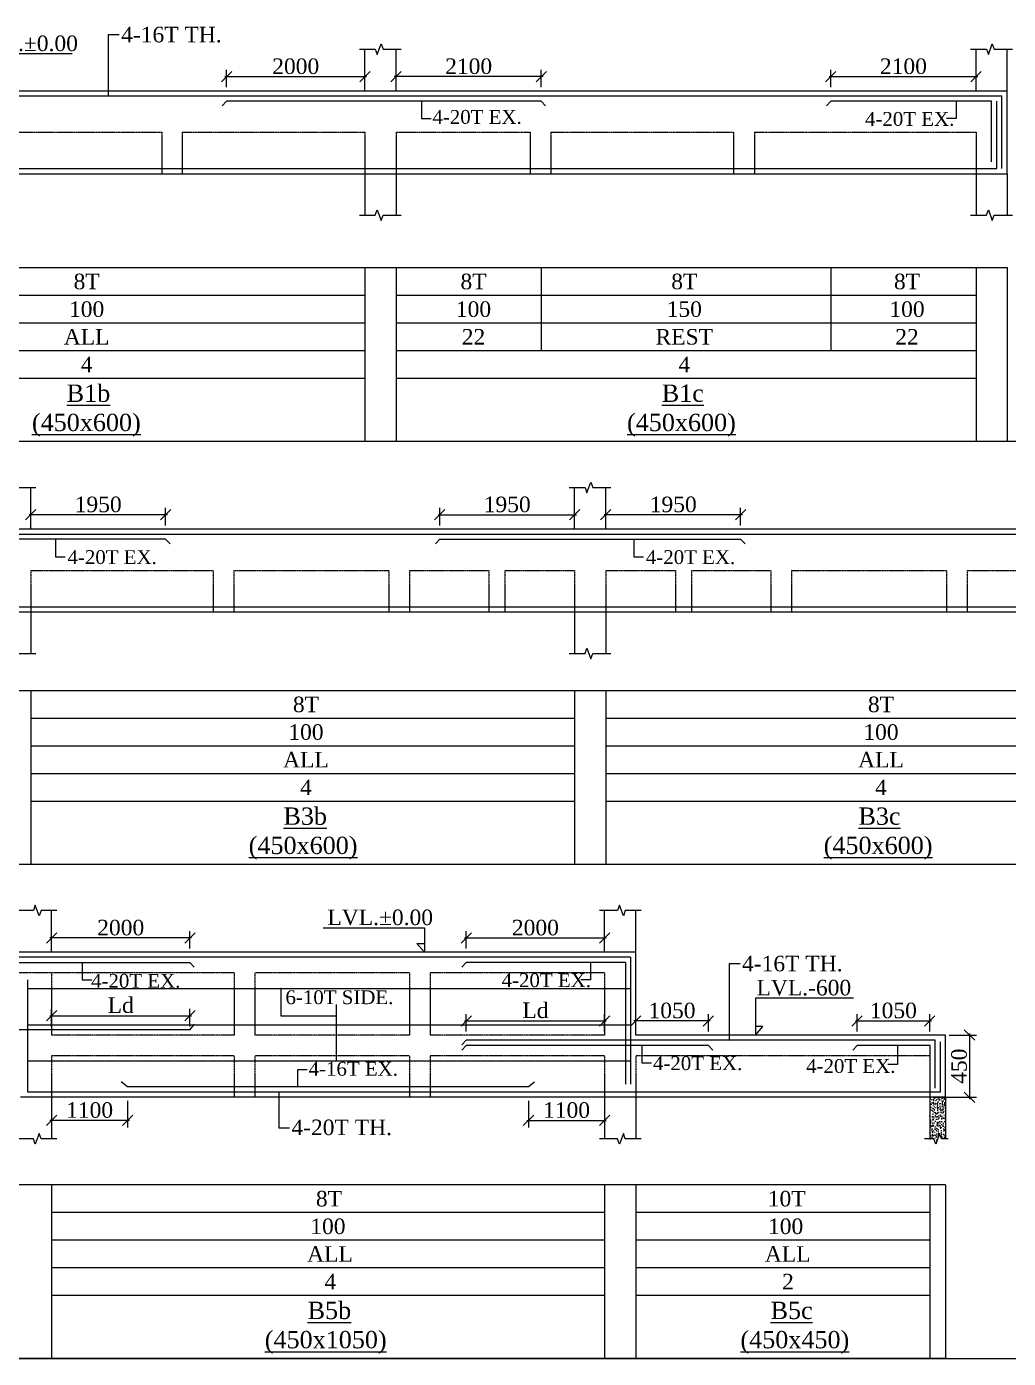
# Model space of a CAD drawing. Header units: millimetres. Extents: x 9781889 to 10654170, y -7852491 to -7608561.
# Drawn here: x 9925753 to 9939945, y -7779901 to -7760641 of the extents above; entities that cross this region are included whole.
import ezdxf
from ezdxf.enums import TextEntityAlignment as Align

# ---------------------------------------------------------------- set-up
doc = ezdxf.new("R2010")
doc.units = ezdxf.units.MM
doc.header["$LTSCALE"] = 10
doc.header["$PDMODE"] = 3
doc.linetypes.add('HIDDEN', pattern=[0.375, 0.25, -0.125])
for name, color, linetype, lineweight in [('LVL', 3, 'Continuous', 0), ('S-CUT OUT LINE', 9, 'Continuous', 0), ('S-DIM L.S.', 7, 'Continuous', 0), ('S-HATCH', 8, 'Continuous', 0), ('S-L.S.SECTION', 5, 'Continuous', 0), ('S-L.S.SLAB LINE', 252, 'HIDDEN', 0), ('S-L.S.STEEL', 1, 'Continuous', 9), ('S-L.S.STEEL 1', 6, 'Continuous', 0), ('S-SECTION MARK', 7, 'Continuous', 0), ('S-SHEET', 251, 'Continuous', 0), ('S-TEXT', 7, 'Continuous', 0), ('S-TEXT L.S. BEAM NO.', 30, 'Continuous', 0), ('S-TEXT. L.S.', 7, 'Continuous', 0)]:
    doc.layers.add(name, color=color, linetype=linetype, lineweight=lineweight)
doc.styles.add('135', font='arial.ttf', dxfattribs={"width": 0.8, "height": 135})
doc.styles.get("Standard").update_dxf_attribs({"font": 'arial.ttf'})
doc.styles.add('TEXT', font='times.ttf')
doc.dimstyles.new('75', dxfattribs={"dimtxt": 135, "dimasz": 90, "dimexe": 0.1, "dimexo": 0.03, "dimgap": 0.09, "dimtad": 1, "dimdec": 0, "dimzin": 0, "dimdsep": 46, "dimtxsty": '135', "dimblk": 'ARCHTICK', "dimcen": 0.09, "dimclrd": 256, "dimclre": 256, "dimclrt": 256, "dimadec": 0, "dimazin": 0, "dimtfac": 1, "dimtdec": 0, "dimtofl": 0, "dimtmove": 1, "dimatfit": 3, "dimldrblk": 'DOTSMALL', "dimfxl": 1, "dimtolj": 1, "dimtzin": 0, "dimlwd": -1, "dimlwe": -1, "dimarcsym": 0})
doc.dimstyles.new('SETU_1', dxfattribs={"dimtxt": 200, "dimasz": 150, "dimexe": 100, "dimexo": 50, "dimgap": 35, "dimtad": 1, "dimdec": 0, "dimzin": 0, "dimdsep": 46, "dimtxsty": 'Standard', "dimblk": 'OBLIQUE', "dimcen": 150, "dimdle": 25, "dimclrd": 256, "dimclre": 7, "dimclrt": 256, "dimadec": 0, "dimazin": 0, "dimtfac": 1, "dimtdec": 0, "dimtofl": 0, "dimtmove": 1, "dimatfit": 3, "dimfxl": 1, "dimtolj": 1, "dimtzin": 0, "dimlwd": -1, "dimlwe": 5, "dimarcsym": 1})

# ---------------------------------------------------------------- blocks, each defined once
blk = doc.blocks.new('_ArchTick')
at = {"color": 0, "linetype": 'ByBlock', "const_width": 0.15}
blk.add_lwpolyline([(-0.5, -0.5), (0.5, 0.5)], dxfattribs=at)
blk = doc.blocks.new('_Oblique')
at = {"color": 0, "linetype": 'ByBlock', "lineweight": -2}
blk.add_line((-0.5, -0.5), (0.5, 0.5), dxfattribs=at)
blk = doc.blocks.new('*D95')
at = {"layer": 'Defpoints', "color": 0, "transparency": 16777216}
for p in [(9939478, -7761364), (9937378, -7761568, 0), (9939478, -7761568, 0)]:
    blk.add_point(p, dxfattribs=at)
at = {"layer": 'S-DIM L.S.', "transparency": 16777216}
blk.add_line((9937353, -7761364), (9939503, -7761364), dxfattribs=at)
at = {"layer": 'S-DIM L.S.', "color": 7, "lineweight": 5, "transparency": 16777216}
for p, q in [((9937378, -7761518), (9937378, -7761264)), ((9939478, -7761518), (9939478, -7761264))]:
    blk.add_line(p, q, dxfattribs=at)
at = {"layer": 'S-DIM L.S.', "transparency": 16777216, "xscale": 150, "yscale": 150, "zscale": 150, "rotation": 180}
blk.add_blockref('_Oblique', (9937378, -7761364), dxfattribs=at)
at = {"layer": 'S-DIM L.S.', "transparency": 16777216, "xscale": 150, "yscale": 150, "zscale": 150}
blk.add_blockref('_Oblique', (9939478, -7761364), dxfattribs=at)
at = {"layer": 'S-DIM L.S.', "transparency": 16777216, "insert": (9938428, -7761215), "char_height": 225, "attachment_point": 5, "style": 'TEXT'}
blk.add_mtext('\\A1;2100', dxfattribs=at)
blk = doc.blocks.new('*D91')
at = {"layer": 'Defpoints', "color": 0, "transparency": 16777216}
for p in [(9930643, -7761364), (9928643, -7761568, 0), (9930643, -7761568, 0)]:
    blk.add_point(p, dxfattribs=at)
at = {"layer": 'S-DIM L.S.', "transparency": 16777216}
blk.add_line((9928618, -7761364), (9930668, -7761364), dxfattribs=at)
at = {"layer": 'S-DIM L.S.', "color": 7, "lineweight": 5, "transparency": 16777216}
for p, q in [((9928643, -7761518), (9928643, -7761264)), ((9930643, -7761518), (9930643, -7761264))]:
    blk.add_line(p, q, dxfattribs=at)
at = {"layer": 'S-DIM L.S.', "transparency": 16777216, "xscale": 150, "yscale": 150, "zscale": 150, "rotation": 180}
blk.add_blockref('_Oblique', (9928643, -7761364), dxfattribs=at)
at = {"layer": 'S-DIM L.S.', "transparency": 16777216, "xscale": 150, "yscale": 150, "zscale": 150}
blk.add_blockref('_Oblique', (9930643, -7761364), dxfattribs=at)
at = {"layer": 'S-DIM L.S.', "transparency": 16777216, "insert": (9929643, -7761215), "char_height": 225, "attachment_point": 5, "style": 'TEXT'}
blk.add_mtext('\\A1;2000', dxfattribs=at)
blk = doc.blocks.new('*D92')
at = {"layer": 'Defpoints', "color": 0, "transparency": 16777216}
for p in [(9931093, -7761364), (9931093, -7761568, 0), (9933193, -7761568, 0)]:
    blk.add_point(p, dxfattribs=at)
at = {"layer": 'S-DIM L.S.', "transparency": 16777216}
blk.add_line((9933218, -7761364), (9931068, -7761364), dxfattribs=at)
at = {"layer": 'S-DIM L.S.', "color": 7, "lineweight": 5, "transparency": 16777216}
for p, q in [((9931093, -7761518), (9931093, -7761264)), ((9933193, -7761518), (9933193, -7761264))]:
    blk.add_line(p, q, dxfattribs=at)
at = {"layer": 'S-DIM L.S.', "transparency": 16777216, "xscale": 150, "yscale": 150, "zscale": 150, "rotation": 180}
blk.add_blockref('_Oblique', (9931093, -7761364), dxfattribs=at)
at = {"layer": 'S-DIM L.S.', "transparency": 16777216, "xscale": 150, "yscale": 150, "zscale": 150}
blk.add_blockref('_Oblique', (9933193, -7761364), dxfattribs=at)
at = {"layer": 'S-DIM L.S.', "transparency": 16777216, "insert": (9932143, -7761215), "char_height": 225, "attachment_point": 5, "style": 'TEXT'}
blk.add_mtext('\\A1;2100', dxfattribs=at)
blk = doc.blocks.new('*D105')
at = {"layer": 'Defpoints', "color": 0, "transparency": 16777216}
for p in [(9925812, -7767701), (9925812, -7767905, 0), (9927762, -7767905, 0)]:
    blk.add_point(p, dxfattribs=at)
at = {"layer": 'S-DIM L.S.', "transparency": 16777216}
blk.add_line((9927787, -7767701), (9925787, -7767701), dxfattribs=at)
at = {"layer": 'S-DIM L.S.', "color": 7, "lineweight": 5, "transparency": 16777216}
for p, q in [((9925812, -7767855), (9925812, -7767601)), ((9927762, -7767855), (9927762, -7767601))]:
    blk.add_line(p, q, dxfattribs=at)
at = {"layer": 'S-DIM L.S.', "transparency": 16777216, "xscale": 150, "yscale": 150, "zscale": 150, "rotation": 180}
blk.add_blockref('_Oblique', (9925812, -7767701), dxfattribs=at)
at = {"layer": 'S-DIM L.S.', "transparency": 16777216, "xscale": 150, "yscale": 150, "zscale": 150}
blk.add_blockref('_Oblique', (9927762, -7767701), dxfattribs=at)
at = {"layer": 'S-DIM L.S.', "transparency": 16777216, "insert": (9926787, -7767552), "char_height": 225, "attachment_point": 5, "style": 'TEXT'}
blk.add_mtext('\\A1;1950', dxfattribs=at)
blk = doc.blocks.new('*D106')
at = {"layer": 'Defpoints', "color": 0, "transparency": 16777216}
for p in [(9934125, -7767701), (9934125, -7767905, 0), (9936075, -7767905, 0)]:
    blk.add_point(p, dxfattribs=at)
at = {"layer": 'S-DIM L.S.', "transparency": 16777216}
blk.add_line((9936100, -7767701), (9934100, -7767701), dxfattribs=at)
at = {"layer": 'S-DIM L.S.', "color": 7, "lineweight": 5, "transparency": 16777216}
for p, q in [((9934125, -7767855), (9934125, -7767601)), ((9936075, -7767855), (9936075, -7767601))]:
    blk.add_line(p, q, dxfattribs=at)
at = {"layer": 'S-DIM L.S.', "transparency": 16777216, "xscale": 150, "yscale": 150, "zscale": 150, "rotation": 180}
blk.add_blockref('_Oblique', (9934125, -7767701), dxfattribs=at)
at = {"layer": 'S-DIM L.S.', "transparency": 16777216, "xscale": 150, "yscale": 150, "zscale": 150}
blk.add_blockref('_Oblique', (9936075, -7767701), dxfattribs=at)
at = {"layer": 'S-DIM L.S.', "transparency": 16777216, "insert": (9935100, -7767552), "char_height": 225, "attachment_point": 5, "style": 'TEXT'}
blk.add_mtext('\\A1;1950', dxfattribs=at)
blk = doc.blocks.new('*D107')
at = {"layer": 'Defpoints', "color": 0, "transparency": 16777216}
for p in [(9933675, -7767701), (9931725, -7767905, 0), (9933675, -7767905, 0)]:
    blk.add_point(p, dxfattribs=at)
at = {"layer": 'S-DIM L.S.', "transparency": 16777216}
blk.add_line((9931700, -7767701), (9933700, -7767701), dxfattribs=at)
at = {"layer": 'S-DIM L.S.', "color": 7, "lineweight": 5, "transparency": 16777216}
for p, q in [((9931725, -7767855), (9931725, -7767601)), ((9933675, -7767855), (9933675, -7767601))]:
    blk.add_line(p, q, dxfattribs=at)
at = {"layer": 'S-DIM L.S.', "transparency": 16777216, "xscale": 150, "yscale": 150, "zscale": 150, "rotation": 180}
blk.add_blockref('_Oblique', (9931725, -7767701), dxfattribs=at)
at = {"layer": 'S-DIM L.S.', "transparency": 16777216, "xscale": 150, "yscale": 150, "zscale": 150}
blk.add_blockref('_Oblique', (9933675, -7767701), dxfattribs=at)
at = {"layer": 'S-DIM L.S.', "transparency": 16777216, "insert": (9932700, -7767552), "char_height": 225, "attachment_point": 5, "style": 'TEXT'}
blk.add_mtext('\\A1;1950', dxfattribs=at)
blk = doc.blocks.new('*D118')
at = {"layer": 'Defpoints', "color": 0, "transparency": 16777216}
for p in [(9938808, -7775021), (9937758, -7775225, 0), (9938808, -7775225, 0)]:
    blk.add_point(p, dxfattribs=at)
at = {"layer": 'S-DIM L.S.', "transparency": 16777216}
blk.add_line((9937733, -7775021), (9938833, -7775021), dxfattribs=at)
at = {"layer": 'S-DIM L.S.', "color": 7, "lineweight": 5, "transparency": 16777216}
for p, q in [((9937758, -7775175), (9937758, -7774921)), ((9938808, -7775175), (9938808, -7774921))]:
    blk.add_line(p, q, dxfattribs=at)
at = {"layer": 'S-DIM L.S.', "transparency": 16777216, "xscale": 150, "yscale": 150, "zscale": 150, "rotation": 180}
blk.add_blockref('_Oblique', (9937758, -7775021), dxfattribs=at)
at = {"layer": 'S-DIM L.S.', "transparency": 16777216, "xscale": 150, "yscale": 150, "zscale": 150}
blk.add_blockref('_Oblique', (9938808, -7775021), dxfattribs=at)
at = {"layer": 'S-DIM L.S.', "transparency": 16777216, "insert": (9938283, -7774871), "char_height": 225, "attachment_point": 5, "style": 'TEXT'}
blk.add_mtext('\\A1;1050', dxfattribs=at)
blk = doc.blocks.new('*D114')
at = {"layer": 'Defpoints', "color": 0, "transparency": 16777216}
for p in [(9934108, -7773821), (9932108, -7774025, 0), (9934108, -7774025, 0)]:
    blk.add_point(p, dxfattribs=at)
at = {"layer": 'S-DIM L.S.', "color": 7, "lineweight": 5, "transparency": 16777216}
for p, q in [((9932108, -7773975), (9932108, -7773721)), ((9934108, -7773975), (9934108, -7773721))]:
    blk.add_line(p, q, dxfattribs=at)
at = {"layer": 'S-DIM L.S.', "transparency": 16777216}
blk.add_line((9932083, -7773821), (9934133, -7773821), dxfattribs=at)
at = {"layer": 'S-DIM L.S.', "transparency": 16777216, "xscale": 150, "yscale": 150, "zscale": 150, "rotation": 180}
blk.add_blockref('_Oblique', (9932108, -7773821), dxfattribs=at)
at = {"layer": 'S-DIM L.S.', "transparency": 16777216, "xscale": 150, "yscale": 150, "zscale": 150}
blk.add_blockref('_Oblique', (9934108, -7773821), dxfattribs=at)
at = {"layer": 'S-DIM L.S.', "transparency": 16777216, "insert": (9933108, -7773672), "char_height": 225, "attachment_point": 5, "style": 'TEXT'}
blk.add_mtext('\\A1;2000', dxfattribs=at)
blk = doc.blocks.new('*D115')
at = {"layer": 'Defpoints', "color": 0, "transparency": 16777216}
for p in [(9934558, -7775021), (9934558, -7775225, 0), (9935608, -7775225, 0)]:
    blk.add_point(p, dxfattribs=at)
at = {"layer": 'S-DIM L.S.', "transparency": 16777216}
blk.add_line((9935633, -7775021), (9934533, -7775021), dxfattribs=at)
at = {"layer": 'S-DIM L.S.', "color": 7, "lineweight": 5, "transparency": 16777216}
for p, q in [((9934558, -7775175), (9934558, -7774921)), ((9935608, -7775175), (9935608, -7774921))]:
    blk.add_line(p, q, dxfattribs=at)
at = {"layer": 'S-DIM L.S.', "transparency": 16777216, "xscale": 150, "yscale": 150, "zscale": 150, "rotation": 180}
blk.add_blockref('_Oblique', (9934558, -7775021), dxfattribs=at)
at = {"layer": 'S-DIM L.S.', "transparency": 16777216, "xscale": 150, "yscale": 150, "zscale": 150}
blk.add_blockref('_Oblique', (9935608, -7775021), dxfattribs=at)
at = {"layer": 'S-DIM L.S.', "transparency": 16777216, "insert": (9935083, -7774871), "char_height": 225, "attachment_point": 5, "style": 'TEXT'}
blk.add_mtext('\\A1;1050', dxfattribs=at)
blk = doc.blocks.new('*D116')
at = {"layer": 'Defpoints', "color": 0, "transparency": 16777216}
for p in [(9926113, -7773821), (9926113, -7774025, 0), (9928113, -7774025, 0)]:
    blk.add_point(p, dxfattribs=at)
at = {"layer": 'S-DIM L.S.', "color": 7, "lineweight": 5, "transparency": 16777216}
for p, q in [((9926113, -7773975), (9926113, -7773721)), ((9928113, -7773975), (9928113, -7773721))]:
    blk.add_line(p, q, dxfattribs=at)
at = {"layer": 'S-DIM L.S.', "transparency": 16777216}
blk.add_line((9928138, -7773821), (9926088, -7773821), dxfattribs=at)
at = {"layer": 'S-DIM L.S.', "transparency": 16777216, "xscale": 150, "yscale": 150, "zscale": 150, "rotation": 180}
blk.add_blockref('_Oblique', (9926113, -7773821), dxfattribs=at)
at = {"layer": 'S-DIM L.S.', "transparency": 16777216, "xscale": 150, "yscale": 150, "zscale": 150}
blk.add_blockref('_Oblique', (9928113, -7773821), dxfattribs=at)
at = {"layer": 'S-DIM L.S.', "transparency": 16777216, "insert": (9927113, -7773672), "char_height": 225, "attachment_point": 5, "style": 'TEXT'}
blk.add_mtext('\\A1;2000', dxfattribs=at)
blk = doc.blocks.new('*D143')
at = {"layer": 'Defpoints', "color": 0, "transparency": 16777216}
for p in [(9939038, -7775225, 0), (9938808, -7776125, 0), (9939383, -7776125)]:
    blk.add_point(p, dxfattribs=at)
at = {"layer": 'S-DIM L.S.', "color": 7, "lineweight": 5, "transparency": 16777216}
for p, q in [((9939088, -7775225), (9939483, -7775225)), ((9938858, -7776125), (9939483, -7776125))]:
    blk.add_line(p, q, dxfattribs=at)
at = {"layer": 'S-DIM L.S.', "transparency": 16777216}
blk.add_line((9939383, -7775200), (9939383, -7776150), dxfattribs=at)
at = {"layer": 'S-DIM L.S.', "transparency": 16777216, "xscale": 150, "yscale": 150, "zscale": 150}
for p, rotation in [((9939383, -7775225), 90), ((9939383, -7776125), 270)]:
    blk.add_blockref('_Oblique', p, dxfattribs=dict(at, rotation=rotation))
at = {"layer": 'S-DIM L.S.', "transparency": 16777216, "insert": (9939233, -7775675), "char_height": 225, "attachment_point": 5, "rotation": 90, "style": 'TEXT'}
blk.add_mtext('\\A1;450', dxfattribs=at)
blk = doc.blocks.new('*D1318')
at = {"layer": 'Defpoints', "color": 0, "transparency": 16777216}
for p in [(9933008, -7776124, 0), (9934108, -7776124, 0), (9934108, -7776460)]:
    blk.add_point(p, dxfattribs=at)
at = {"layer": 'S-DIM L.S.', "color": 7, "lineweight": 5, "transparency": 16777216}
for p, q in [((9933008, -7776174), (9933008, -7776560)), ((9934108, -7776174), (9934108, -7776560))]:
    blk.add_line(p, q, dxfattribs=at)
at = {"layer": 'S-DIM L.S.', "transparency": 16777216}
blk.add_line((9932983, -7776460), (9934133, -7776460), dxfattribs=at)
at = {"layer": 'S-DIM L.S.', "transparency": 16777216, "xscale": 150, "yscale": 150, "zscale": 150, "rotation": 180}
blk.add_blockref('_Oblique', (9933008, -7776460), dxfattribs=at)
at = {"layer": 'S-DIM L.S.', "transparency": 16777216, "xscale": 150, "yscale": 150, "zscale": 150}
blk.add_blockref('_Oblique', (9934108, -7776460), dxfattribs=at)
at = {"layer": 'S-DIM L.S.', "transparency": 16777216, "insert": (9933558, -7776311), "char_height": 225, "attachment_point": 5, "style": 'TEXT'}
blk.add_mtext('\\A1;1100', dxfattribs=at)
blk = doc.blocks.new('*D1319')
at = {"layer": 'Defpoints', "color": 0, "transparency": 16777216}
for p in [(9926113, -7776124, 0), (9927213, -7776124, 0), (9926113, -7776460)]:
    blk.add_point(p, dxfattribs=at)
at = {"layer": 'S-DIM L.S.', "color": 7, "lineweight": 5, "transparency": 16777216}
for p, q in [((9926113, -7776174), (9926113, -7776560)), ((9927213, -7776174), (9927213, -7776560))]:
    blk.add_line(p, q, dxfattribs=at)
at = {"layer": 'S-DIM L.S.', "transparency": 16777216}
blk.add_line((9927238, -7776460), (9926088, -7776460), dxfattribs=at)
at = {"layer": 'S-DIM L.S.', "transparency": 16777216, "xscale": 150, "yscale": 150, "zscale": 150, "rotation": 180}
blk.add_blockref('_Oblique', (9926113, -7776460), dxfattribs=at)
at = {"layer": 'S-DIM L.S.', "transparency": 16777216, "xscale": 150, "yscale": 150, "zscale": 150}
blk.add_blockref('_Oblique', (9927213, -7776460), dxfattribs=at)
at = {"layer": 'S-DIM L.S.', "transparency": 16777216, "insert": (9926663, -7776311), "char_height": 225, "attachment_point": 5, "style": 'TEXT'}
blk.add_mtext('\\A1;1100', dxfattribs=at)
blk = doc.blocks.new('*D1332')
at = {"layer": 'Defpoints', "color": 0, "transparency": 16777216}
for p in [(9934108, -7775021), (9932108, -7775225, 0), (9934108, -7775225, 0)]:
    blk.add_point(p, dxfattribs=at)
at = {"layer": 'S-DIM L.S.', "transparency": 16777216}
blk.add_line((9932083, -7775021), (9934133, -7775021), dxfattribs=at)
at = {"layer": 'S-DIM L.S.', "color": 7, "lineweight": 5, "transparency": 16777216}
for p, q in [((9932108, -7775175), (9932108, -7774921)), ((9934108, -7775175), (9934108, -7774921))]:
    blk.add_line(p, q, dxfattribs=at)
at = {"layer": 'S-DIM L.S.', "transparency": 16777216, "xscale": 150, "yscale": 150, "zscale": 150, "rotation": 180}
blk.add_blockref('_Oblique', (9932108, -7775021), dxfattribs=at)
at = {"layer": 'S-DIM L.S.', "transparency": 16777216, "xscale": 150, "yscale": 150, "zscale": 150}
blk.add_blockref('_Oblique', (9934108, -7775021), dxfattribs=at)
at = {"layer": 'S-DIM L.S.', "transparency": 16777216, "insert": (9933108, -7774868), "char_height": 225, "attachment_point": 5, "style": 'TEXT'}
blk.add_mtext('\\A1;Ld', dxfattribs=at)
blk = doc.blocks.new('*D1333')
at = {"layer": 'Defpoints', "color": 0, "transparency": 16777216}
for p in [(9928113, -7774946), (9926113, -7775150, 0), (9928113, -7775150, 0)]:
    blk.add_point(p, dxfattribs=at)
at = {"layer": 'S-DIM L.S.', "color": 7, "lineweight": 5, "transparency": 16777216}
for p, q in [((9926113, -7775100), (9926113, -7774846)), ((9928113, -7775100), (9928113, -7774846))]:
    blk.add_line(p, q, dxfattribs=at)
at = {"layer": 'S-DIM L.S.', "transparency": 16777216}
blk.add_line((9926088, -7774946), (9928138, -7774946), dxfattribs=at)
at = {"layer": 'S-DIM L.S.', "transparency": 16777216, "xscale": 150, "yscale": 150, "zscale": 150, "rotation": 180}
blk.add_blockref('_Oblique', (9926113, -7774946), dxfattribs=at)
at = {"layer": 'S-DIM L.S.', "transparency": 16777216, "xscale": 150, "yscale": 150, "zscale": 150}
blk.add_blockref('_Oblique', (9928113, -7774946), dxfattribs=at)
at = {"layer": 'S-DIM L.S.', "transparency": 16777216, "insert": (9927113, -7774794), "char_height": 225, "attachment_point": 5, "style": 'TEXT'}
blk.add_mtext('\\A1;Ld', dxfattribs=at)

msp = doc.modelspace()

# ---------------------------------------------------------------- hatches: boundary and pattern name
at = {"layer": 'S-HATCH'}
h = msp.add_hatch(dxfattribs=at)
h.set_pattern_fill('AR-CONC', color=256, scale=0.5)
h.set_pattern_definition([(50, (126597.95, -47507.56), (91.0923345, -7.96954277), [9.525, -104.775]), (355, (126597.95, -47507.56), (-17.6217107, 95.5284226), [7.62, -83.8202921]), (100.4514447, (126605.54, -47508.22), (73.47062355, 87.55887596), [8.0950044, -89.0451223]), (46.1842, (126597.95, -47482.16), (135.5395204, -21.021164), [14.2875, -157.1625]), (96.6355576, (126609.25, -47483.91), (118.702067, 123.7130623), [12.1425116, -133.5678041]), (351.1841512, (126597.95, -47482.16), (118.702067, 123.7130623), [11.4299835, -125.729866]), (21, (126610.65, -47488.51), (75.80719563, -51.1325991), [9.525, -104.775]), (326, (126610.65, -47488.51), (30.9010142, 92.09398306), [7.62, -83.82]), (71.451445, (126616.97, -47492.77), (106.70820964, 40.96138444), [8.0950044, -89.0449688]), (37.5, (126597.953, -47507.558), (1.544301625, 42.27751944), [0, -82.804, 0, -85.09, 0, -84.1375]), (7.5, (126597.953, -47507.56), (33.40983126, 50.09028741), [0, -48.514, 0, -80.899, 0, -32.0675]), (327.5, (126569.632, -47507.558), (67.79529758, -2.864372), [0, -31.75, 0, -99.06, 0, -131.445]), (317.5, (126556.93, -47507.56), (74.0645907, 12.71324552), [0, -41.275, 0, -65.786, 0, -93.345])])
h.paths.add_polyline_path([(9938807.7, -7776725), (9938867.5, -7776725), (9938895.5, -7776801.8), (9938951.5, -7776648.1), (9938979.4, -7776725), (9939037.7, -7776725), (9939037.7, -7776125), (9938807.7, -7776125)])

# ---------------------------------------------------------------- linework, layer by layer
at = {"layer": 'LVL', "linetype": 'Continuous', "elevation": 0}
for points in [[(9926413.2, -7761033.2), (9924951.9, -7761033.2), (9924951.9, -7761568.2), (9925060.1, -7761446.1), (9924951.9, -7761446.1)], [(9930041.7, -7773673.3), (9931502.9, -7773673.3), (9931502.9, -7774025), (9931394.8, -7773902.9), (9931502.9, -7773902.9)], [(9937706.6, -7774689.7), (9936288.8, -7774689.7), (9936288.8, -7775224.7), (9936397, -7775102.6), (9936288.8, -7775102.6)]]:
    msp.add_lwpolyline(points, dxfattribs=at)
at = {"layer": 'S-CUT OUT LINE', "color": 5, "elevation": 0}
for points in [[(9930564.5, -7760968.2), (9930793.1, -7760968.2), (9930821.1, -7761045.1), (9930877, -7760891.4), (9930905, -7760968.2), (9931167.8, -7760968.2)], [(9939399.5, -7760968.2), (9939628.1, -7760968.2), (9939656.1, -7761045.1), (9939712, -7760891.4), (9939740, -7760968.2), (9940002.8, -7760968.2)], [(9930564.5, -7763368.2), (9930793.1, -7763368.2), (9930821.1, -7763291.4), (9930877, -7763445.1), (9930905, -7763368.2), (9931167.8, -7763368.2)], [(9939399.5, -7763368.2), (9939628.1, -7763368.2), (9939656.1, -7763291.4), (9939712, -7763445.1), (9939740, -7763368.2), (9940002.8, -7763368.2)], [(9925283.9, -7767305.3), (9925512.5, -7767305.3), (9925540.5, -7767382.1), (9925596.4, -7767228.4), (9925624.4, -7767305.3), (9925887.2, -7767305.3)], [(9933596.4, -7767305.3), (9933825, -7767305.3), (9933853, -7767382.1), (9933908.9, -7767228.4), (9933936.9, -7767305.3), (9934199.7, -7767305.3)], [(9925283.9, -7769705.3), (9925512.5, -7769705.3), (9925540.5, -7769628.4), (9925596.4, -7769782.1), (9925624.4, -7769705.3), (9925887.2, -7769705.3)], [(9933596.4, -7769705.3), (9933825, -7769705.3), (9933853, -7769628.4), (9933908.9, -7769782.1), (9933936.9, -7769705.3), (9934199.7, -7769705.3)], [(9926190.9, -7773425), (9925962.3, -7773425), (9925934.4, -7773501.8), (9925878.4, -7773348.1), (9925850.4, -7773425), (9925587.7, -7773425)], [(9934636, -7773425), (9934407.4, -7773425), (9934379.4, -7773501.8), (9934323.5, -7773348.1), (9934295.5, -7773425), (9934032.7, -7773425)], [(9926190.9, -7776724.9), (9925962.3, -7776724.9), (9925934.4, -7776648.1), (9925878.4, -7776801.8), (9925850.4, -7776724.9), (9925587.7, -7776724.9)], [(9934636, -7776724.7), (9934407.4, -7776724.7), (9934379.4, -7776647.8), (9934323.5, -7776801.5), (9934295.5, -7776724.7), (9934032.7, -7776724.7)]]:
    msp.add_lwpolyline(points, dxfattribs=at)
at = {"layer": 'S-CUT OUT LINE', "color": 1, "elevation": 0}
msp.add_lwpolyline([(9939077.1, -7776725), (9938979.4, -7776725), (9938951.5, -7776648.1), (9938895.5, -7776801.8), (9938867.5, -7776725), (9938732.7, -7776725)], dxfattribs=at)
at = {"layer": 'S-L.S.SECTION'}
for p, q in [((9930642.8, -7761568.2, 0), (9930642.8, -7760968.2, 0)), ((9931092.8, -7761568.2, 0), (9931092.8, -7760968.2, 0)), ((9939477.8, -7761568.2, 0), (9939477.8, -7760968.2, 0)), ((9939927.8, -7761568.2, 0), (9939927.8, -7760968.2, 0)), ((9922197.8, -7761568.2, 0), (9939927.8, -7761568.2, 0)), ((9939927.8, -7762768.2, 0), (9939927.8, -7761568.2, 0)), ((9922647.8, -7762769.2, 0), (9939927.8, -7762768.2, 0)), ((9930642.8, -7762768.2, 0), (9930642.8, -7763368.2, 0)), ((9931092.8, -7762768.2, 0), (9931092.8, -7763368.2, 0)), ((9939477.8, -7762768.2, 0), (9939477.8, -7763368.2, 0)), ((9939927.8, -7762768.2, 0), (9939927.8, -7763368.2, 0)), ((9925812.2, -7767905.3, 0), (9925812.2, -7767305.3, 0)), ((9933674.7, -7767905.3, 0), (9933674.7, -7767305.3, 0)), ((9934124.7, -7767905.3, 0), (9934124.7, -7767305.3, 0)), ((9916827.7, -7767905.3, 0), (9950971.6, -7767905.3, 0)), ((9916827.7, -7769105.3, 0), (9950971.6, -7769105.3, 0)), ((9925812.2, -7769105.3, 0), (9925812.2, -7769705.3, 0)), ((9933674.7, -7769105.3, 0), (9933674.7, -7769705.3, 0)), ((9934124.7, -7769105.3, 0), (9934124.7, -7769705.3, 0)), ((9926112.7, -7774025, 0), (9926112.7, -7773425, 0)), ((9934107.7, -7774025, 0), (9934107.7, -7773425, 0)), ((9934557.8, -7775224.7, 0), (9934557.7, -7773425, 0)), ((9934557.7, -7774025, 0), (9916827.7, -7774025, 0)), ((9939037.8, -7775225, 0), (9934557.7, -7775224.7, 0)), ((9939037.7, -7776125, 0), (9939037.8, -7775225, 0)), ((9939037.7, -7776125.2, 0), (9925662.7, -7776124.9, 0)), ((9926112.7, -7776124.9, 0), (9926112.7, -7776724.9, 0)), ((9934107.7, -7776124.7, 0), (9934107.7, -7776724.7, 0)), ((9934557.7, -7776124.7, 0), (9934557.7, -7776724.7, 0))]:
    msp.add_line(p, q, dxfattribs=at)
at = {"layer": 'S-L.S.SECTION', "color": 1}
for p, q in [((9938807.7, -7776125, 0), (9938807.7, -7776725, 0)), ((9939037.7, -7776125, 0), (9939037.7, -7776725, 0))]:
    msp.add_line(p, q, dxfattribs=at)
at = {"layer": 'S-L.S.SLAB LINE', "ltscale": 0.3}
for p, q in [((9925468.2, -7762168.2, 0), (9927705.7, -7762168.2, 0)), ((9927705.7, -7762168.2, 0), (9927705.7, -7762768.2, 0)), ((9928001.1, -7762168.2, 0), (9930642.8, -7762168.2, 0)), ((9928001.1, -7762168.2, 0), (9928001.1, -7762768.2, 0)), ((9930642.8, -7762168.2, 0), (9930642.8, -7762768.2, 0)), ((9931092.8, -7762168.2, 0), (9933030.7, -7762168.2, 0)), ((9931092.8, -7762168.2, 0), (9931092.8, -7762768.2, 0)), ((9933030.7, -7762168.2, 0), (9933030.7, -7762768.2, 0)), ((9933330.7, -7762168.2, 0), (9935972.8, -7762168.2, 0)), ((9933330.7, -7762168.2, 0), (9933330.7, -7762768.2, 0)), ((9935972.8, -7762168.2, 0), (9935972.8, -7762768.2, 0)), ((9936272.8, -7762168.2, 0), (9939477.8, -7762168.2, 0)), ((9936272.8, -7762168.2, 0), (9936272.8, -7762768.2, 0)), ((9939477.8, -7762168.2, 0), (9939477.8, -7762768.2, 0)), ((9925812.2, -7768505.3, 0), (9928449.7, -7768505.3, 0)), ((9925812.2, -7768505.3, 0), (9925812.2, -7769105.3, 0)), ((9928449.7, -7768505.3, 0), (9928449.7, -7769105.3, 0)), ((9928749.7, -7768505.3, 0), (9930987.2, -7768505.3, 0)), ((9928749.7, -7768505.3, 0), (9928749.7, -7769105.3, 0)), ((9930987.2, -7768505.3, 0), (9930987.2, -7769105.3, 0)), ((9931287.2, -7768505.3, 0), (9932434.9, -7768505.3, 0)), ((9931287.2, -7768505.3, 0), (9931287.2, -7769105.3, 0)), ((9932434.9, -7768505.3, 0), (9932434.9, -7769105.3, 0)), ((9932664.9, -7768505.3, 0), (9933674.7, -7768505.3, 0)), ((9932664.9, -7768505.3, 0), (9932664.9, -7769105.3, 0)), ((9933674.7, -7768505.3, 0), (9933674.7, -7769105.3, 0)), ((9934124.7, -7768505.3, 0), (9935134.4, -7768505.3, 0)), ((9934124.7, -7768505.3, 0), (9934124.7, -7769105.3, 0)), ((9935134.4, -7768505.3, 0), (9935134.4, -7769105.3, 0)), ((9935364.4, -7768505.3, 0), (9936512.2, -7768505.3, 0)), ((9935364.4, -7768505.3, 0), (9935364.4, -7769105.3, 0)), ((9936512.2, -7768505.3, 0), (9936512.2, -7769105.3, 0)), ((9936812.2, -7768505.3, 0), (9939049.7, -7768505.3, 0)), ((9936812.2, -7768505.3, 0), (9936812.2, -7769105.3, 0)), ((9939049.7, -7768505.3, 0), (9939049.7, -7769105.3, 0)), ((9939349.7, -7768505.3, 0), (9941987.2, -7768505.3, 0)), ((9939349.7, -7768505.3, 0), (9939349.7, -7769105.3, 0)), ((9928754.3, -7774325, 0), (9916827.7, -7774325, 0)), ((9926112.7, -7774325, 0), (9926112.7, -7775224.7, 0)), ((9928754.3, -7774325, 0), (9928754.3, -7775225, 0)), ((9929049.7, -7774325, 0), (9929049.7, -7775225, 0)), ((9931287.2, -7774325, 0), (9929049.7, -7774325, 0)), ((9931287.2, -7774325, 0), (9931287.2, -7775224.7, 0)), ((9931587.2, -7774325, 0), (9931587.2, -7775224.7, 0)), ((9934107.7, -7774325, 0), (9931587.2, -7774325, 0)), ((9934107.7, -7774325, 0), (9934107.7, -7775224.7, 0)), ((9928754.3, -7775224.7, 0), (9926112.7, -7775224.7, 0)), ((9931287.2, -7775224.7, 0), (9929049.7, -7775224.7, 0)), ((9934107.7, -7775224.7, 0), (9931587.2, -7775224.7, 0)), ((9928754.3, -7775524.7, 0), (9926112.7, -7775524.7, 0)), ((9926112.7, -7775524.7, 0), (9926112.7, -7776124.7, 0)), ((9928754.3, -7775524.7, 0), (9928754.3, -7776124.7, 0)), ((9931287.2, -7775524.7, 0), (9929049.7, -7775524.7, 0)), ((9929049.7, -7775524.7, 0), (9929049.7, -7776124.7, 0)), ((9931287.2, -7775524.7, 0), (9931287.2, -7776124.7, 0)), ((9934107.7, -7775524.7, 0), (9931587.2, -7775524.7, 0)), ((9931587.2, -7775524.7, 0), (9931587.2, -7776124.7, 0)), ((9934107.7, -7775524.7, 0), (9934107.7, -7776124.7, 0)), ((9938807.7, -7775524.7, 0), (9934557.7, -7775524.7, 0)), ((9934557.7, -7775524.7, 0), (9934557.7, -7776424.7, 0)), ((9938807.7, -7775524.7, 0), (9938807.7, -7776124.7, 0))]:
    msp.add_line(p, q, dxfattribs=at)
at = {"layer": 'S-L.S.STEEL'}
for p, q in [((9922271.8, -7761643.2, 0), (9939852.8, -7761643.2, 0)), ((9933192.9, -7761718.2, 0), (9933256.1, -7761785.1, 0)), ((9939702.8, -7762597, 0), (9939702.8, -7761718.2, 0)), ((9939777.8, -7762693.2, 0), (9939777.8, -7761718.2, 0)), ((9939852.8, -7762693.2, 0), (9939852.8, -7761643.2, 0)), ((9922647.8, -7762693.2, 0), (9939777.8, -7762693.2, 0)), ((9916977.7, -7767980.3, 0), (9950896.6, -7767980.3, 0)), ((9927762.3, -7768055.3, 0), (9927825.5, -7768122.1, 0)), ((9931724.6, -7768055.3, 0), (9931661.4, -7768122.1, 0)), ((9916902.7, -7769030.3, 0), (9950821.6, -7769030.3, 0)), ((9934483.7, -7774100, 0), (9916902.7, -7774100, 0)), ((9934483.7, -7774100, 0), (9934483.7, -7775933.4, 0)), ((9934408.7, -7774175, 0), (9934408.7, -7775933.4, 0)), ((9925768.2, -7776049.7, 0), (9925768.2, -7774428.1, 0)), ((9928112.6, -7775150, 0), (9928181.2, -7775067.8)), ((9928112.6, -7775150, 0), (9916977.7, -7775150, 0)), ((9932107.7, -7775374.7, 0), (9932044.5, -7775441.5, 0)), ((9935607.8, -7775374.7, 0), (9932107.7, -7775374.7, 0)), ((9935607.8, -7775374.7, 0), (9935670.9, -7775441.5, 0)), ((9938812.7, -7775992.7, 0), (9938812.7, -7775374.7, 0)), ((9938887.7, -7775992.7, 0), (9938887.8, -7775299.7, 0)), ((9938962.7, -7776049.7, 0), (9938962.7, -7775321.6, 0)), ((9938962.7, -7776049.7, 0), (9925768.2, -7776049.7, 0))]:
    msp.add_line(p, q, dxfattribs=at)
at = {"layer": 'S-L.S.STEEL', "elevation": 0}
msp.add_lwpolyline([(9933097, -7775905.9), (9933007.5, -7775974.1), (9927212.8, -7775974.1), (9927121.6, -7775903.4)], dxfattribs=at)
at = {"layer": 'S-L.S.STEEL'}
for points in [[(9933192.9, -7761718.2, 0), (9928642.9, -7761718.2, 0), (9928579.7, -7761785.1, 0)], [(9939702.8, -7761718.2, 0), (9937377.8, -7761718.2, 0), (9937314.6, -7761785.1, 0)], [(9927762.3, -7768055.3, 0), (9923362.2, -7768055.3, 0), (9923299, -7768122.1, 0)], [(9931724.6, -7768055.3, 0), (9936074.6, -7768055.3, 0), (9936137.8, -7768122.1, 0)], [(9923562.6, -7774175, 0), (9928112.6, -7774175, 0), (9928175.8, -7774241.8, 0)], [(9934408.7, -7774175, 0), (9932107.7, -7774175, 0), (9932044.5, -7774241.8, 0)], [(9938887.8, -7775299.7, 0), (9932107.7, -7775299.7, 0), (9932044.5, -7775366.5, 0)], [(9938812.7, -7775374.7, 0), (9937757.7, -7775374.7, 0), (9937694.5, -7775441.5, 0)]]:
    msp.add_polyline3d(points, dxfattribs=at)
at = {"layer": 'S-L.S.STEEL 1'}
for p, q in [((9925768.2, -7774550, 0), (9934483.7, -7774550, 0)), ((9925768.2, -7775075, 0), (9934483.7, -7775075, 0)), ((9925768.2, -7775600, 0), (9934483.7, -7775600, 0))]:
    msp.add_line(p, q, dxfattribs=at)
at = {"layer": 'S-SHEET'}
for p, q in [((9916827.7, -7764126.6, 0), (9939927.8, -7764126.6, 0)), ((9930642.8, -7764126.6, 0), (9930642.8, -7766635.9, 0)), ((9931092.8, -7764126.6, 0), (9931092.8, -7766635.9, 0)), ((9933192.8, -7764126.6, 0), (9933192.8, -7765326.6, 0)), ((9937377.8, -7764126.6, 0), (9937377.8, -7765326.6, 0)), ((9939477.8, -7764126.6, 0), (9939477.8, -7766635.9, 0)), ((9939927.8, -7764126.6, 0), (9939927.8, -7766635.9, 0)), ((9922647.8, -7764526.6, 0), (9930642.8, -7764526.6, 0)), ((9931092.8, -7764526.6, 0), (9939477.8, -7764526.6, 0)), ((9922647.8, -7764926.6, 0), (9930642.8, -7764926.6, 0)), ((9931092.8, -7764926.6, 0), (9939477.8, -7764926.6, 0)), ((9922647.8, -7765326.6, 0), (9930642.8, -7765326.6, 0)), ((9931092.8, -7765326.6, 0), (9939477.8, -7765326.6, 0)), ((9922647.8, -7765726.6, 0), (9930642.8, -7765726.6, 0)), ((9931092.8, -7765726.6, 0), (9939477.8, -7765726.6, 0)), ((9914774.6, -7766635.9), (9966108.7, -7766635.9)), ((9916827.7, -7766635.9, 0), (9939927.8, -7766635.9, 0)), ((9916827.7, -7770242.9, 0), (9950971.6, -7770242.9, 0)), ((9925812.2, -7770242.9, 0), (9925812.2, -7772752.2, 0)), ((9933674.7, -7770242.9, 0), (9933674.7, -7772752.2, 0)), ((9934124.7, -7770242.9, 0), (9934124.7, -7772752.2, 0)), ((9925812.2, -7770642.9, 0), (9933674.7, -7770642.9, 0)), ((9934124.7, -7770642.9, 0), (9941987.2, -7770642.9, 0)), ((9925812.2, -7771042.9, 0), (9933674.7, -7771042.9, 0)), ((9934124.7, -7771042.9, 0), (9941987.2, -7771042.9, 0)), ((9925812.2, -7771442.9, 0), (9933674.7, -7771442.9, 0)), ((9934124.7, -7771442.9, 0), (9941987.2, -7771442.9, 0)), ((9925812.2, -7771842.9, 0), (9933674.7, -7771842.9, 0)), ((9934124.7, -7771842.9, 0), (9941987.2, -7771842.9, 0)), ((9914774.6, -7772752.2), (9966108.7, -7772752.2)), ((9916827.7, -7772752.2, 0), (9950971.6, -7772752.2, 0)), ((9939037.8, -7777391.3, 0), (9916827.7, -7777391, 0)), ((9926112.7, -7777391, 0), (9926112.7, -7779900.3, 0)), ((9934107.7, -7777391, 0), (9934107.7, -7779900.3, 0)), ((9934557.7, -7777391, 0), (9934557.7, -7779900.3, 0)), ((9938807.7, -7777391, 0), (9938807.7, -7779900.3, 0)), ((9939037.8, -7777391.3, 0), (9939037.8, -7779900.6, 0)), ((9934107.7, -7777791, 0), (9926112.7, -7777791, 0)), ((9938807.7, -7777791, 0), (9934557.7, -7777791, 0)), ((9934107.7, -7778191, 0), (9926112.7, -7778191, 0)), ((9938807.7, -7778191, 0), (9934557.7, -7778191, 0)), ((9934107.7, -7778591, 0), (9926112.7, -7778591, 0)), ((9938807.7, -7778591, 0), (9934557.7, -7778591, 0)), ((9934107.7, -7778991, 0), (9926112.7, -7778991, 0)), ((9938807.7, -7778991, 0), (9934557.7, -7778991, 0)), ((9914774.6, -7779900.3), (9966108.7, -7779900.3)), ((9939037.8, -7779900.6, 0), (9916827.7, -7779900.3, 0))]:
    msp.add_line(p, q, dxfattribs=at)

# ---------------------------------------------------------------- texts
at = {"layer": 'LVL', "style": 'TEXT'}
for s, p in [('LVL.%%P0.00', (9924967.7, -7760994.8, 0)), ('LVL.%%P0.00', (9930101.1, -7773634.9, 0)), ('LVL.-600', (9936304.6, -7774651.3, 0))]:
    msp.add_text(s, height=225, dxfattribs=at).set_placement(p)
at = {"layer": 'S-L.S.STEEL 1', "style": 'TEXT'}
msp.add_text('6-10T SIDE.', height=200, dxfattribs=at).set_placement((9929494.5, -7774777.9, 0))
at = {"layer": 'S-TEXT', "linetype": 'ByBlock', "style": 'TEXT'}
for s, p in [('8T', (9926620.1, -7764326.6, 0)), ('8T', (9932213, -7764326.6, 0)), ('8T', (9935260.1, -7764326.6, 0)), ('8T', (9938479.7, -7764326.6, 0)), ('100', (9926620.1, -7764726.6, 0)), ('100', (9932213, -7764726.6, 0)), ('150', (9935260.1, -7764726.6, 0)), ('100', (9938479.7, -7764726.6, 0)), ('ALL', (9926620.1, -7765126.6, 0)), ('22', (9932213, -7765126.6, 0)), ('REST', (9935260.1, -7765126.6, 0)), ('22', (9938479.7, -7765126.6, 0)), ('4', (9926620.1, -7765526.6, 0)), ('4', (9935260.1, -7765526.6, 0)), ('8T', (9929790.8, -7770442.9, 0)), ('8T', (9938103.3, -7770442.9, 0)), ('100', (9929790.8, -7770842.9, 0)), ('100', (9938103.3, -7770842.9, 0)), ('ALL', (9929790.8, -7771242.9, 0)), ('ALL', (9938103.3, -7771242.9, 0)), ('4', (9929790.8, -7771642.9, 0)), ('4', (9938103.3, -7771642.9, 0)), ('8T', (9930123.5, -7777591, 0)), ('10T', (9936740.6, -7777591, 0)), ('100', (9930108.3, -7777991, 0)), ('100', (9936725.3, -7777991, 0)), ('ALL', (9930138, -7778391, 0)), ('ALL', (9936755, -7778391, 0)), ('4', (9930142, -7778791, 0)), ('2', (9936759.1, -7778791, 0))]:
    msp.add_text(s, height=225, dxfattribs=at).set_placement(p, align=Align.MIDDLE_CENTER)
at = {"layer": 'S-TEXT L.S. BEAM NO.', "color": 140, "linetype": 'ByBlock', "style": 'TEXT'}
for s, p in [('%%UB1b', (9926332.1, -7766067.2, 0)), ('%%UB1c', (9934934.7, -7766067.2, 0)), ('%%U(450x600)', (9925829.7, -7766490.2, 0)), ('%%U(450x600)', (9934432.3, -7766490.2, 0)), ('%%UB3b', (9929465.4, -7772183.6, 0)), ('%%UB3c', (9937777.9, -7772183.6, 0)), ('%%U(450x600)', (9928963, -7772606.6, 0)), ('%%U(450x600)', (9937275.5, -7772606.6, 0))]:
    msp.add_text(s, height=250, dxfattribs=at).set_placement(p)
at = {"layer": 'S-TEXT L.S. BEAM NO.', "color": 200, "linetype": 'ByBlock', "style": 'TEXT'}
for s, p in [('%%UB5b', (9929814.7, -7779331.7, 0)), ('%%U(450x1050)', (9929195.6, -7779754.7, 0))]:
    msp.add_text(s, height=250, dxfattribs=at).set_placement(p)
at = {"layer": 'S-TEXT L.S. BEAM NO.', "color": 145, "linetype": 'ByBlock', "style": 'TEXT'}
for s, p in [('%%UB5c', (9936507.5, -7779331.7, 0)), ('%%U(450x450)', (9936072, -7779754.7, 0))]:
    msp.add_text(s, height=250, dxfattribs=at).set_placement(p)
at = {"layer": 'S-TEXT. L.S.', "style": 'TEXT'}
for s, height, p in [('4-16T TH.', 225, (9927118.9, -7760868.5, 0)), ('4-20T EX.', 200, (9931618.6, -7762046.7, 0)), ('4-20T EX.', 200, (9937872.1, -7762075.8, 0)), ('4-20T EX.', 200, (9926343.1, -7768412.8, 0)), ('4-20T EX.', 200, (9934704.3, -7768412.8, 0)), ('4-16T TH.', 225, (9936095.1, -7774302.9, 0)), ('4-20T EX.', 200, (9926684, -7774540.5, 0)), ('4-20T EX.', 200, (9932618.9, -7774531.5, 0)), ('4-16T EX.', 200, (9929829, -7775812.1, 0)), ('4-20T EX.', 200, (9934807, -7775732.2, 0)), ('4-20T EX.', 200, (9937021.5, -7775772.3, 0)), ('4-20T TH.', 225, (9929580.6, -7776672.5, 0))]:
    msp.add_text(s, height=height, dxfattribs=at).set_placement(p)

# ---------------------------------------------------------------- dimensions: what is measured, and where the dimension line sits
at = {"layer": 'S-DIM L.S.'}
for base, p1, p2, picture, middle in [((9930642.9, -7761364.4, 0), (9928642.9, -7761568.2, 0), (9930642.9, -7761568.2, 0), '*D91', (9929642.9, -7761215, 0)), ((9939477.8, -7761364.4, 0), (9937377.8, -7761568.2, 0), (9939477.8, -7761568.2, 0), '*D95', (9938427.8, -7761215, 0)), ((9933674.6, -7767701.5, 0), (9931724.6, -7767905.3, 0), (9933674.6, -7767905.3, 0), '*D107', (9932699.6, -7767551.7, 0)), ((9934107.7, -7773821.2, 0), (9932107.7, -7774025, 0), (9934107.7, -7774025, 0), '*D114', (9933107.7, -7773671.7, 0)), ((9938807.7, -7775020.9, 0), (9937757.7, -7775224.7, 0), (9938807.7, -7775224.7, 0), '*D118', (9938282.7, -7774871.4, 0)), ((9934107.7, -7776460.2, 0), (9933007.5, -7776124.1, 0), (9934107.7, -7776124.1, 0), '*D1318', (9933557.6, -7776310.8, 0))]:
    dim = msp.add_linear_dim(base=base, p1=p1, p2=p2, angle=180, dimstyle='SETU_1', override={"dimtxt": 225, "dimtxsty": 'TEXT'}, dxfattribs=at)
    dim.commit()
    dim.dimension.update_dxf_attribs({"geometry": picture, "text_midpoint": middle})
for base, p1, p2, picture, middle in [((9931092.9, -7761364.4, 0), (9933192.9, -7761568.2, 0), (9931092.9, -7761568.2, 0), '*D92', (9932142.9, -7761215, 0)), ((9925812.3, -7767701.5, 0), (9927762.3, -7767905.3, 0), (9925812.3, -7767905.3, 0), '*D105', (9926787.3, -7767551.7, 0)), ((9934124.6, -7767701.5, 0), (9936074.6, -7767905.3, 0), (9934124.6, -7767905.3, 0), '*D106', (9935099.6, -7767551.7, 0)), ((9926112.6, -7773821.2, 0), (9928112.6, -7774025, 0), (9926112.6, -7774025, 0), '*D116', (9927112.6, -7773671.7, 0)), ((9934557.8, -7775020.9, 0), (9935607.8, -7775224.7, 0), (9934557.8, -7775224.7, 0), '*D115', (9935082.8, -7774871.4, 0)), ((9926112.7, -7776460.2, 0), (9927212.8, -7776124.1, 0), (9926112.7, -7776124.1, 0), '*D1319', (9926662.7, -7776310.8, 0))]:
    dim = msp.add_linear_dim(base=base, p1=p1, p2=p2, dimstyle='SETU_1', override={"dimtxt": 225, "dimtxsty": 'TEXT'}, dxfattribs=at)
    dim.commit()
    dim.dimension.update_dxf_attribs({"geometry": picture, "text_midpoint": middle})
for base, p1, p2, picture, middle in [((9928112.7, -7774946.2, 0), (9926112.7, -7775150, 0), (9928112.7, -7775150, 0), '*D1333', (9927112.7, -7774793.6, 0)), ((9934107.7, -7775020.9, 0), (9932107.7, -7775224.7, 0), (9934107.7, -7775224.7, 0), '*D1332', (9933107.7, -7774868.3, 0))]:
    dim = msp.add_linear_dim(base=base, p1=p1, p2=p2, angle=180, text='Ld', dimstyle='SETU_1', override={"dimtxt": 225, "dimtxsty": 'TEXT'}, dxfattribs=at)
    dim.commit()
    dim.dimension.update_dxf_attribs({"geometry": picture, "text_midpoint": middle})
at = {"layer": 'S-DIM L.S.', "color": 7}
dim = msp.add_linear_dim(base=(9939382.8, -7776125, 0), p1=(9939037.8, -7775225, 0), p2=(9938807.7, -7776125, 0), angle=90, dimstyle='SETU_1', override={"dimtxt": 225, "dimlfac": 0.5, "dimtxsty": 'TEXT'}, dxfattribs=at)
dim.commit()
dim.dimension.update_dxf_attribs({"geometry": '*D143', "text_midpoint": (9939233.4, -7775675, 0)})

# ---------------------------------------------------------------- leaders
at = {"layer": 'S-L.S.STEEL 1'}
for points in [[(9929426.7, -7774550, 0), (9929426.7, -7774946.9, 0), (9930231.2, -7774946.9, 0)], [(9930231.2, -7775079.4, 0), (9930231.2, -7774781.5, 0)], [(9930231.2, -7775599.7, 0), (9930231.2, -7774941.7, 0)]]:
    msp.add_leader(points, dimstyle='75', override={"dimasz": 75, "dimclrd": 6}, dxfattribs=at)
at = {"layer": 'S-SECTION MARK'}
for points in [[(9926937.3, -7761643.2, 0), (9926937.3, -7760753.4, 0), (9927089.8, -7760753.4, 0)], [(9931463.3, -7761718.2, 0), (9931463.3, -7761970.5, 0), (9931602.6, -7761970.5, 0)], [(9939190.3, -7761718.2, 0), (9939190.3, -7761970.5, 0), (9939050.9, -7761970.5, 0)], [(9926169.1, -7768055.3, 0), (9926169.1, -7768307.6, 0), (9926308.4, -7768307.6, 0)], [(9934530.3, -7768055.3, 0), (9934530.3, -7768307.6, 0), (9934669.6, -7768307.6, 0)], [(9926557.7, -7774175, 0), (9926557.7, -7774427.3, 0), (9926697.1, -7774427.3, 0)], [(9933905.9, -7774175, 0), (9933905.9, -7774426.3, 0), (9933766.5, -7774426.3, 0)], [(9935913.4, -7775299.7, 0), (9935913.4, -7774187.8, 0), (9936066, -7774187.8, 0)], [(9934644.9, -7775374.7, 0), (9934644.9, -7775627, 0), (9934784.3, -7775627, 0)], [(9938342.1, -7775374.7, 0), (9938342.1, -7775652.7, 0), (9938202.7, -7775652.7, 0)], [(9929675.1, -7775974.1, 0), (9929675.1, -7775721.8, 0), (9929810.5, -7775721.8, 0)], [(9929399, -7776045.8, 0), (9929399, -7776567.7, 0), (9929551.5, -7776567.7, 0)]]:
    msp.add_leader(points, dimstyle='75', override={"dimasz": 75}, dxfattribs=at)

doc.saveas('drawing.dxf')
